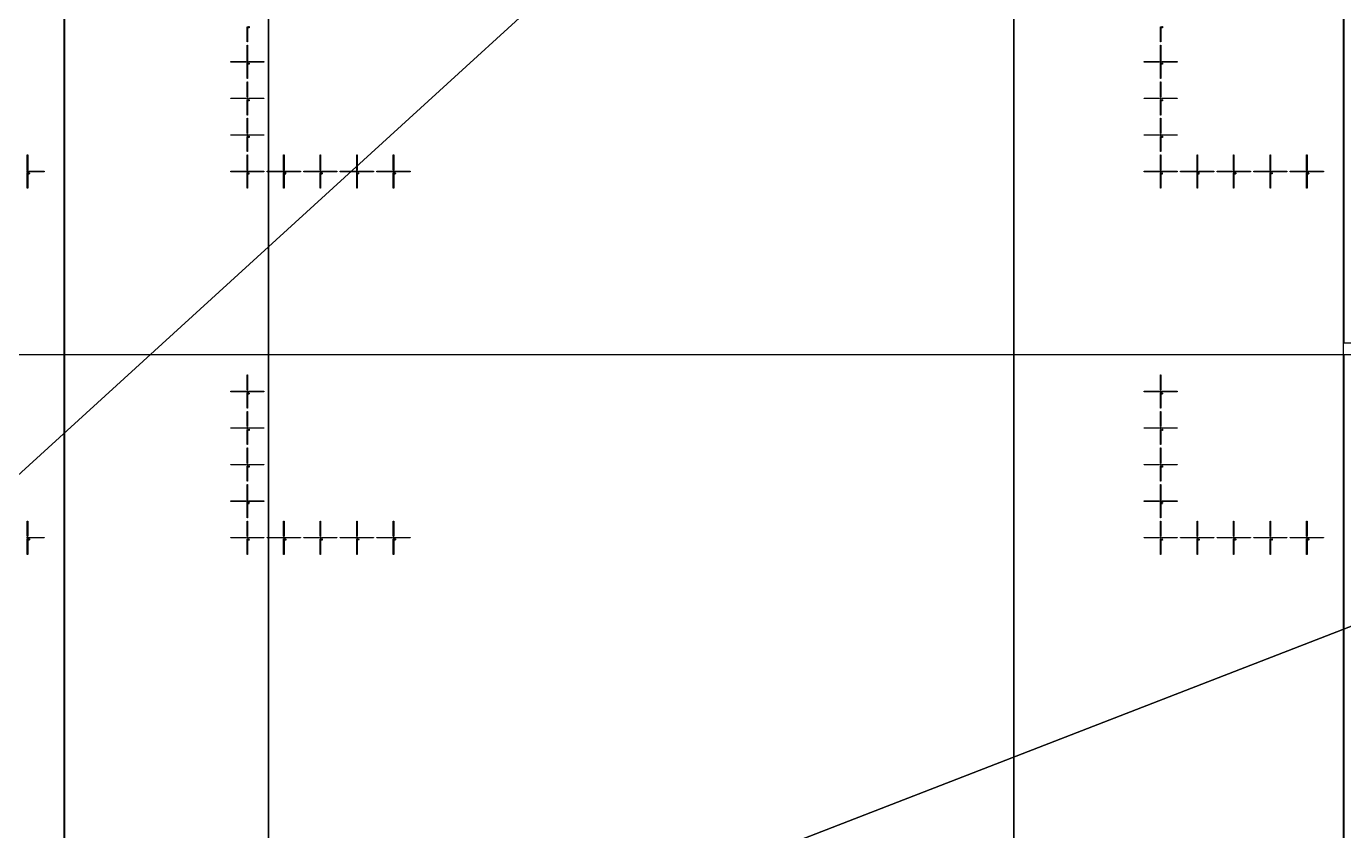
# Model space of a CAD drawing. Extents: x -25400 to 25400, y -24113 to 25400.
# Drawn here: x 7017 to 14228, y 4411 to 8810 of the extents above; entities that cross this region are included whole.
import ezdxf

# ---------------------------------------------------------------- set-up
doc = ezdxf.new("R2010")
doc.units = 0
for name, color, linetype in [('L0D0', 2, 'CONTINUOUS'), ('L1D0', 3, 'CONTINUOUS'), ('L3D0', 4, 'CONTINUOUS')]:
    doc.layers.add(name, color=color, linetype=linetype)

msp = doc.modelspace()

# ---------------------------------------------------------------- linework, layer by layer
at = {"layer": 'L0D0'}
for points in [[(4251.735, -24112.788), (0, 0), (0, 14018.85), (7213, 14018.85), (7213, 14016), (8342.854, 14016), (8342.854, -23990.765), (8299.673, -24005.737), (8256.466, -24020.632), (8213.232, -24035.449), (8169.972, -24050.188), (8126.685, -24064.85), (8083.372, -24079.433), (8040.032, -24093.939), (7996.667, -24108.366), (7983.296, -24112.788)], [(0, 0), (14229.5, 12971.903), (14229.5, 7078), (18270.424, 7078)]]:
    msp.add_lwpolyline(points, close=True, dxfattribs=at)
for points in [[(14229.5, 12971.903), (0, 0), (6980.558, 14018.85)], [(8342.854, -23990.765), (8342.854, 14016)], [(12421.944, 14016), (12421.944, -22155.255)], [(12421.944, -22155.255), (12421.944, 14016)], [(22900, 0), (0, 0), (18270.424, 7078)]]:
    msp.add_lwpolyline(points, dxfattribs=at)
at = {"layer": 'L1D0'}
for points in [[(8225.25, 8724.85), (8225.25, 8807.85), (8227.75, 8807.85), (8227.75, 8724.85)], [(8232.5, 8805.294), (8232.5, 8808.85), (8236.944, 8808.85), (8236.944, 8807.961), (8233.389, 8807.961), (8233.389, 8806.183), (8236.056, 8806.183), (8236.056, 8805.294)], [(8232.5, 8802.628), (8232.5, 8803.517), (8236.056, 8803.517), (8236.056, 8802.628)], [(8236.056, 8803.517), (8236.056, 8805.294), (8236.944, 8805.294), (8236.944, 8803.517)], [(13225.25, 8724.85), (13225.25, 8807.85), (13227.75, 8807.85), (13227.75, 8724.85)], [(13232.5, 8805.294), (13232.5, 8808.85), (13236.944, 8808.85), (13236.944, 8807.961), (13233.389, 8807.961), (13233.389, 8806.183), (13236.056, 8806.183), (13236.056, 8805.294)], [(13232.5, 8802.628), (13232.5, 8803.517), (13236.056, 8803.517), (13236.056, 8802.628)], [(13236.056, 8803.517), (13236.056, 8805.294), (13236.944, 8805.294), (13236.944, 8803.517)], [(8225.25, 8623.85), (8225.25, 8706.85), (8227.75, 8706.85), (8227.75, 8623.85)], [(13225.25, 8623.85), (13225.25, 8706.85), (13227.75, 8706.85), (13227.75, 8623.85)], [(8135.5, 8614.6), (8135.5, 8617.1), (8218.5, 8617.1), (8218.5, 8614.6)], [(8226.3, 8610.85), (8226.3, 8615.65), (8221.5, 8615.65), (8221.5, 8616.05), (8226.3, 8616.05), (8226.3, 8620.85), (8226.7, 8620.85), (8226.7, 8616.05), (8231.5, 8616.05), (8231.5, 8615.65), (8226.7, 8615.65), (8226.7, 8610.85)], [(8225.25, 8524.85), (8225.25, 8607.85), (8227.75, 8607.85), (8227.75, 8524.85)], [(8235.167, 8602.628), (8235.167, 8604.406), (8232.5, 8604.406), (8232.5, 8606.183), (8233.389, 8606.183), (8233.389, 8605.294), (8235.167, 8605.294), (8235.167, 8607.961), (8234.278, 8607.961), (8234.278, 8608.85), (8236.056, 8608.85), (8236.056, 8605.294), (8236.944, 8605.294), (8236.944, 8604.406), (8236.056, 8604.406), (8236.056, 8602.628)], [(8233.389, 8606.183), (8233.389, 8607.961), (8234.278, 8607.961), (8234.278, 8606.183)], [(8234.5, 8614.6), (8234.5, 8617.1), (8317.5, 8617.1), (8317.5, 8614.6)], [(13135.5, 8614.6), (13135.5, 8617.1), (13218.5, 8617.1), (13218.5, 8614.6)], [(13226.3, 8610.85), (13226.3, 8615.65), (13221.5, 8615.65), (13221.5, 8616.05), (13226.3, 8616.05), (13226.3, 8620.85), (13226.7, 8620.85), (13226.7, 8616.05), (13231.5, 8616.05), (13231.5, 8615.65), (13226.7, 8615.65), (13226.7, 8610.85)], [(13225.25, 8524.85), (13225.25, 8607.85), (13227.75, 8607.85), (13227.75, 8524.85)], [(13235.167, 8602.628), (13235.167, 8604.406), (13232.5, 8604.406), (13232.5, 8606.183), (13233.389, 8606.183), (13233.389, 8605.294), (13235.167, 8605.294), (13235.167, 8607.961), (13234.278, 8607.961), (13234.278, 8608.85), (13236.056, 8608.85), (13236.056, 8605.294), (13236.944, 8605.294), (13236.944, 8604.406), (13236.056, 8604.406), (13236.056, 8602.628)], [(13233.389, 8606.183), (13233.389, 8607.961), (13234.278, 8607.961), (13234.278, 8606.183)], [(13234.5, 8614.6), (13234.5, 8617.1), (13317.5, 8617.1), (13317.5, 8614.6)], [(8225.25, 8423.85), (8225.25, 8506.85), (8227.75, 8506.85), (8227.75, 8423.85)], [(13225.25, 8423.85), (13225.25, 8506.85), (13227.75, 8506.85), (13227.75, 8423.85)], [(8135.5, 8414.6), (8135.5, 8417.1), (8218.5, 8417.1), (8218.5, 8414.6)], [(8226.3, 8410.85), (8226.3, 8415.65), (8221.5, 8415.65), (8221.5, 8416.05), (8226.3, 8416.05), (8226.3, 8420.85), (8226.7, 8420.85), (8226.7, 8416.05), (8231.5, 8416.05), (8231.5, 8415.65), (8226.7, 8415.65), (8226.7, 8410.85)], [(8225.25, 8324.85), (8225.25, 8407.85), (8227.75, 8407.85), (8227.75, 8324.85)], [(8232.5, 8407.961), (8232.5, 8408.85), (8236.056, 8408.85), (8236.056, 8407.961)], [(8232.5, 8402.628), (8232.5, 8403.517), (8236.056, 8403.517), (8236.056, 8402.628)], [(8233.389, 8405.294), (8233.389, 8406.183), (8236.056, 8406.183), (8236.056, 8405.294)], [(8234.5, 8414.6), (8234.5, 8417.1), (8317.5, 8417.1), (8317.5, 8414.6)], [(8236.056, 8406.183), (8236.056, 8407.961), (8236.944, 8407.961), (8236.944, 8406.183)], [(8236.056, 8403.517), (8236.056, 8405.294), (8236.944, 8405.294), (8236.944, 8403.517)], [(13135.5, 8414.6), (13135.5, 8417.1), (13218.5, 8417.1), (13218.5, 8414.6)], [(13226.3, 8410.85), (13226.3, 8415.65), (13221.5, 8415.65), (13221.5, 8416.05), (13226.3, 8416.05), (13226.3, 8420.85), (13226.7, 8420.85), (13226.7, 8416.05), (13231.5, 8416.05), (13231.5, 8415.65), (13226.7, 8415.65), (13226.7, 8410.85)], [(13225.25, 8324.85), (13225.25, 8407.85), (13227.75, 8407.85), (13227.75, 8324.85)], [(13232.5, 8407.961), (13232.5, 8408.85), (13236.056, 8408.85), (13236.056, 8407.961)], [(13232.5, 8402.628), (13232.5, 8403.517), (13236.056, 8403.517), (13236.056, 8402.628)], [(13233.389, 8405.294), (13233.389, 8406.183), (13236.056, 8406.183), (13236.056, 8405.294)], [(13234.5, 8414.6), (13234.5, 8417.1), (13317.5, 8417.1), (13317.5, 8414.6)], [(13236.056, 8406.183), (13236.056, 8407.961), (13236.944, 8407.961), (13236.944, 8406.183)], [(13236.056, 8403.517), (13236.056, 8405.294), (13236.944, 8405.294), (13236.944, 8403.517)], [(8225.25, 8223.85), (8225.25, 8306.85), (8227.75, 8306.85), (8227.75, 8223.85)], [(13225.25, 8223.85), (13225.25, 8306.85), (13227.75, 8306.85), (13227.75, 8223.85)], [(8226.3, 8210.85), (8226.3, 8215.65), (8221.5, 8215.65), (8221.5, 8216.05), (8226.3, 8216.05), (8226.3, 8220.85), (8226.7, 8220.85), (8226.7, 8216.05), (8231.5, 8216.05), (8231.5, 8215.65), (8226.7, 8215.65), (8226.7, 8210.85)], [(13226.3, 8210.85), (13226.3, 8215.65), (13221.5, 8215.65), (13221.5, 8216.05), (13226.3, 8216.05), (13226.3, 8220.85), (13226.7, 8220.85), (13226.7, 8216.05), (13231.5, 8216.05), (13231.5, 8215.65), (13226.7, 8215.65), (13226.7, 8210.85)], [(8135.5, 8214.6), (8135.5, 8217.1), (8218.5, 8217.1), (8218.5, 8214.6)], [(8225.25, 8124.85), (8225.25, 8207.85), (8227.75, 8207.85), (8227.75, 8124.85)], [(8232.5, 8207.072), (8232.5, 8207.961), (8233.389, 8207.961), (8233.389, 8207.072)], [(8232.5, 8202.628), (8232.5, 8204.406), (8233.389, 8204.406), (8233.389, 8203.517), (8236.944, 8203.517), (8236.944, 8202.628)], [(8233.389, 8207.961), (8233.389, 8208.85), (8236.056, 8208.85), (8236.056, 8207.961)], [(8233.389, 8204.406), (8233.389, 8205.294), (8235.167, 8205.294), (8235.167, 8204.406)], [(8234.5, 8214.6), (8234.5, 8217.1), (8317.5, 8217.1), (8317.5, 8214.6)], [(8235.167, 8205.294), (8235.167, 8206.183), (8236.056, 8206.183), (8236.056, 8205.294)], [(8236.056, 8206.183), (8236.056, 8207.961), (8236.944, 8207.961), (8236.944, 8206.183)], [(13135.5, 8214.6), (13135.5, 8217.1), (13218.5, 8217.1), (13218.5, 8214.6)], [(13225.25, 8124.85), (13225.25, 8207.85), (13227.75, 8207.85), (13227.75, 8124.85)], [(13232.5, 8207.072), (13232.5, 8207.961), (13233.389, 8207.961), (13233.389, 8207.072)], [(13232.5, 8202.628), (13232.5, 8204.406), (13233.389, 8204.406), (13233.389, 8203.517), (13236.944, 8203.517), (13236.944, 8202.628)], [(13233.389, 8207.961), (13233.389, 8208.85), (13236.056, 8208.85), (13236.056, 8207.961)], [(13233.389, 8204.406), (13233.389, 8205.294), (13235.167, 8205.294), (13235.167, 8204.406)], [(13234.5, 8214.6), (13234.5, 8217.1), (13317.5, 8217.1), (13317.5, 8214.6)], [(13235.167, 8205.294), (13235.167, 8206.183), (13236.056, 8206.183), (13236.056, 8205.294)], [(13236.056, 8206.183), (13236.056, 8207.961), (13236.944, 8207.961), (13236.944, 8206.183)], [(7022.25, 8023.85), (7022.25, 8106.85), (7024.75, 8106.85), (7024.75, 8023.85)], [(8225.25, 8023.85), (8225.25, 8106.85), (8227.75, 8106.85), (8227.75, 8023.85)], [(8425.25, 8023.85), (8425.25, 8106.85), (8427.75, 8106.85), (8427.75, 8023.85)], [(8625.25, 8023.85), (8625.25, 8106.85), (8627.75, 8106.85), (8627.75, 8023.85)], [(8825.25, 8023.85), (8825.25, 8106.85), (8827.75, 8106.85), (8827.75, 8023.85)], [(9025.25, 8023.85), (9025.25, 8106.85), (9027.75, 8106.85), (9027.75, 8023.85)], [(13225.25, 8023.85), (13225.25, 8106.85), (13227.75, 8106.85), (13227.75, 8023.85)], [(13425.25, 8023.85), (13425.25, 8106.85), (13427.75, 8106.85), (13427.75, 8023.85)], [(13625.25, 8023.85), (13625.25, 8106.85), (13627.75, 8106.85), (13627.75, 8023.85)], [(13825.25, 8023.85), (13825.25, 8106.85), (13827.75, 8106.85), (13827.75, 8023.85)], [(14025.25, 8023.85), (14025.25, 8106.85), (14027.75, 8106.85), (14027.75, 8023.85)], [(7023.3, 8010.85), (7023.3, 8015.65), (7018.5, 8015.65), (7018.5, 8016.05), (7023.3, 8016.05), (7023.3, 8020.85), (7023.7, 8020.85), (7023.7, 8016.05), (7028.5, 8016.05), (7028.5, 8015.65), (7023.7, 8015.65), (7023.7, 8010.85)], [(7022.25, 7924.85), (7022.25, 8007.85), (7024.75, 8007.85), (7024.75, 7924.85)], [(7029.5, 8005.294), (7029.5, 8008.85), (7033.944, 8008.85), (7033.944, 8007.961), (7030.389, 8007.961), (7030.389, 8006.183), (7033.056, 8006.183), (7033.056, 8005.294)], [(7031.5, 8014.6), (7031.5, 8017.1), (7114.5, 8017.1), (7114.5, 8014.6)], [(7033.056, 8003.517), (7033.056, 8005.294), (7033.944, 8005.294), (7033.944, 8003.517)], [(8135.5, 8014.6), (8135.5, 8017.1), (8218.5, 8017.1), (8218.5, 8014.6)], [(8226.3, 8010.85), (8226.3, 8015.65), (8221.5, 8015.65), (8221.5, 8016.05), (8226.3, 8016.05), (8226.3, 8020.85), (8226.7, 8020.85), (8226.7, 8016.05), (8231.5, 8016.05), (8231.5, 8015.65), (8226.7, 8015.65), (8226.7, 8010.85)], [(8225.25, 7924.85), (8225.25, 8007.85), (8227.75, 8007.85), (8227.75, 7924.85)], [(8233.389, 8002.628), (8233.389, 8003.517), (8234.278, 8003.517), (8234.278, 8007.072), (8233.389, 8007.072), (8233.389, 8007.961), (8234.278, 8007.961), (8234.278, 8008.85), (8235.167, 8008.85), (8235.167, 8003.517), (8236.056, 8003.517), (8236.056, 8002.628)], [(8234.5, 8014.6), (8234.5, 8017.1), (8317.5, 8017.1), (8317.5, 8014.6)], [(8335.5, 8014.6), (8335.5, 8017.1), (8418.5, 8017.1), (8418.5, 8014.6)], [(8426.3, 8010.85), (8426.3, 8015.65), (8421.5, 8015.65), (8421.5, 8016.05), (8426.3, 8016.05), (8426.3, 8020.85), (8426.7, 8020.85), (8426.7, 8016.05), (8431.5, 8016.05), (8431.5, 8015.65), (8426.7, 8015.65), (8426.7, 8010.85)], [(8425.25, 7924.85), (8425.25, 8007.85), (8427.75, 8007.85), (8427.75, 7924.85)], [(8432.5, 8007.072), (8432.5, 8007.961), (8433.389, 8007.961), (8433.389, 8007.072)], [(8432.5, 8002.628), (8432.5, 8004.406), (8433.389, 8004.406), (8433.389, 8003.517), (8436.944, 8003.517), (8436.944, 8002.628)], [(8433.389, 8007.961), (8433.389, 8008.85), (8436.056, 8008.85), (8436.056, 8007.961)], [(8433.389, 8004.406), (8433.389, 8005.294), (8435.167, 8005.294), (8435.167, 8004.406)], [(8434.5, 8014.6), (8434.5, 8017.1), (8517.5, 8017.1), (8517.5, 8014.6)], [(8435.167, 8005.294), (8435.167, 8006.183), (8436.056, 8006.183), (8436.056, 8005.294)], [(8436.056, 8006.183), (8436.056, 8007.961), (8436.944, 8007.961), (8436.944, 8006.183)], [(8535.5, 8014.6), (8535.5, 8017.1), (8618.5, 8017.1), (8618.5, 8014.6)], [(8626.3, 8010.85), (8626.3, 8015.65), (8621.5, 8015.65), (8621.5, 8016.05), (8626.3, 8016.05), (8626.3, 8020.85), (8626.7, 8020.85), (8626.7, 8016.05), (8631.5, 8016.05), (8631.5, 8015.65), (8626.7, 8015.65), (8626.7, 8010.85)], [(8625.25, 7924.85), (8625.25, 8007.85), (8627.75, 8007.85), (8627.75, 7924.85)], [(8632.5, 8007.961), (8632.5, 8008.85), (8636.056, 8008.85), (8636.056, 8007.961)], [(8633.389, 8005.294), (8633.389, 8006.183), (8636.056, 8006.183), (8636.056, 8005.294)], [(8634.5, 8014.6), (8634.5, 8017.1), (8717.5, 8017.1), (8717.5, 8014.6)], [(8636.056, 8006.183), (8636.056, 8007.961), (8636.944, 8007.961), (8636.944, 8006.183)], [(8636.056, 8003.517), (8636.056, 8005.294), (8636.944, 8005.294), (8636.944, 8003.517)], [(8735.5, 8014.6), (8735.5, 8017.1), (8818.5, 8017.1), (8818.5, 8014.6)], [(8826.3, 8010.85), (8826.3, 8015.65), (8821.5, 8015.65), (8821.5, 8016.05), (8826.3, 8016.05), (8826.3, 8020.85), (8826.7, 8020.85), (8826.7, 8016.05), (8831.5, 8016.05), (8831.5, 8015.65), (8826.7, 8015.65), (8826.7, 8010.85)], [(8825.25, 7924.85), (8825.25, 8007.85), (8827.75, 8007.85), (8827.75, 7924.85)], [(8835.167, 8002.628), (8835.167, 8004.406), (8832.5, 8004.406), (8832.5, 8006.183), (8833.389, 8006.183), (8833.389, 8005.294), (8835.167, 8005.294), (8835.167, 8007.961), (8834.278, 8007.961), (8834.278, 8008.85), (8836.056, 8008.85), (8836.056, 8005.294), (8836.944, 8005.294), (8836.944, 8004.406), (8836.056, 8004.406), (8836.056, 8002.628)], [(8833.389, 8006.183), (8833.389, 8007.961), (8834.278, 8007.961), (8834.278, 8006.183)], [(8834.5, 8014.6), (8834.5, 8017.1), (8917.5, 8017.1), (8917.5, 8014.6)], [(8935.5, 8014.6), (8935.5, 8017.1), (9018.5, 8017.1), (9018.5, 8014.6)], [(9026.3, 8010.85), (9026.3, 8015.65), (9021.5, 8015.65), (9021.5, 8016.05), (9026.3, 8016.05), (9026.3, 8020.85), (9026.7, 8020.85), (9026.7, 8016.05), (9031.5, 8016.05), (9031.5, 8015.65), (9026.7, 8015.65), (9026.7, 8010.85)], [(9025.25, 7924.85), (9025.25, 8007.85), (9027.75, 8007.85), (9027.75, 7924.85)], [(9032.5, 8005.294), (9032.5, 8008.85), (9036.944, 8008.85), (9036.944, 8007.961), (9033.389, 8007.961), (9033.389, 8006.183), (9036.056, 8006.183), (9036.056, 8005.294)], [(9034.5, 8014.6), (9034.5, 8017.1), (9117.5, 8017.1), (9117.5, 8014.6)], [(9036.056, 8003.517), (9036.056, 8005.294), (9036.944, 8005.294), (9036.944, 8003.517)], [(13135.5, 8014.6), (13135.5, 8017.1), (13218.5, 8017.1), (13218.5, 8014.6)], [(13226.3, 8010.85), (13226.3, 8015.65), (13221.5, 8015.65), (13221.5, 8016.05), (13226.3, 8016.05), (13226.3, 8020.85), (13226.7, 8020.85), (13226.7, 8016.05), (13231.5, 8016.05), (13231.5, 8015.65), (13226.7, 8015.65), (13226.7, 8010.85)], [(13225.25, 7924.85), (13225.25, 8007.85), (13227.75, 8007.85), (13227.75, 7924.85)], [(13233.389, 8002.628), (13233.389, 8003.517), (13234.278, 8003.517), (13234.278, 8007.072), (13233.389, 8007.072), (13233.389, 8007.961), (13234.278, 8007.961), (13234.278, 8008.85), (13235.167, 8008.85), (13235.167, 8003.517), (13236.056, 8003.517), (13236.056, 8002.628)], [(13234.5, 8014.6), (13234.5, 8017.1), (13317.5, 8017.1), (13317.5, 8014.6)], [(13335.5, 8014.6), (13335.5, 8017.1), (13418.5, 8017.1), (13418.5, 8014.6)], [(13426.3, 8010.85), (13426.3, 8015.65), (13421.5, 8015.65), (13421.5, 8016.05), (13426.3, 8016.05), (13426.3, 8020.85), (13426.7, 8020.85), (13426.7, 8016.05), (13431.5, 8016.05), (13431.5, 8015.65), (13426.7, 8015.65), (13426.7, 8010.85)], [(13425.25, 7924.85), (13425.25, 8007.85), (13427.75, 8007.85), (13427.75, 7924.85)], [(13432.5, 8007.072), (13432.5, 8007.961), (13433.389, 8007.961), (13433.389, 8007.072)], [(13432.5, 8002.628), (13432.5, 8004.406), (13433.389, 8004.406), (13433.389, 8003.517), (13436.944, 8003.517), (13436.944, 8002.628)], [(13433.389, 8007.961), (13433.389, 8008.85), (13436.056, 8008.85), (13436.056, 8007.961)], [(13433.389, 8004.406), (13433.389, 8005.294), (13435.167, 8005.294), (13435.167, 8004.406)], [(13434.5, 8014.6), (13434.5, 8017.1), (13517.5, 8017.1), (13517.5, 8014.6)], [(13435.167, 8005.294), (13435.167, 8006.183), (13436.056, 8006.183), (13436.056, 8005.294)], [(13436.056, 8006.183), (13436.056, 8007.961), (13436.944, 8007.961), (13436.944, 8006.183)], [(13535.5, 8014.6), (13535.5, 8017.1), (13618.5, 8017.1), (13618.5, 8014.6)], [(13626.3, 8010.85), (13626.3, 8015.65), (13621.5, 8015.65), (13621.5, 8016.05), (13626.3, 8016.05), (13626.3, 8020.85), (13626.7, 8020.85), (13626.7, 8016.05), (13631.5, 8016.05), (13631.5, 8015.65), (13626.7, 8015.65), (13626.7, 8010.85)], [(13625.25, 7924.85), (13625.25, 8007.85), (13627.75, 8007.85), (13627.75, 7924.85)], [(13632.5, 8007.961), (13632.5, 8008.85), (13636.056, 8008.85), (13636.056, 8007.961)], [(13633.389, 8005.294), (13633.389, 8006.183), (13636.056, 8006.183), (13636.056, 8005.294)], [(13634.5, 8014.6), (13634.5, 8017.1), (13717.5, 8017.1), (13717.5, 8014.6)], [(13636.056, 8006.183), (13636.056, 8007.961), (13636.944, 8007.961), (13636.944, 8006.183)], [(13636.056, 8003.517), (13636.056, 8005.294), (13636.944, 8005.294), (13636.944, 8003.517)], [(13735.5, 8014.6), (13735.5, 8017.1), (13818.5, 8017.1), (13818.5, 8014.6)], [(13826.3, 8010.85), (13826.3, 8015.65), (13821.5, 8015.65), (13821.5, 8016.05), (13826.3, 8016.05), (13826.3, 8020.85), (13826.7, 8020.85), (13826.7, 8016.05), (13831.5, 8016.05), (13831.5, 8015.65), (13826.7, 8015.65), (13826.7, 8010.85)], [(13825.25, 7924.85), (13825.25, 8007.85), (13827.75, 8007.85), (13827.75, 7924.85)], [(13835.167, 8002.628), (13835.167, 8004.406), (13832.5, 8004.406), (13832.5, 8006.183), (13833.389, 8006.183), (13833.389, 8005.294), (13835.167, 8005.294), (13835.167, 8007.961), (13834.278, 8007.961), (13834.278, 8008.85), (13836.056, 8008.85), (13836.056, 8005.294), (13836.944, 8005.294), (13836.944, 8004.406), (13836.056, 8004.406), (13836.056, 8002.628)], [(13833.389, 8006.183), (13833.389, 8007.961), (13834.278, 8007.961), (13834.278, 8006.183)], [(13834.5, 8014.6), (13834.5, 8017.1), (13917.5, 8017.1), (13917.5, 8014.6)], [(13935.5, 8014.6), (13935.5, 8017.1), (14018.5, 8017.1), (14018.5, 8014.6)], [(14026.3, 8010.85), (14026.3, 8015.65), (14021.5, 8015.65), (14021.5, 8016.05), (14026.3, 8016.05), (14026.3, 8020.85), (14026.7, 8020.85), (14026.7, 8016.05), (14031.5, 8016.05), (14031.5, 8015.65), (14026.7, 8015.65), (14026.7, 8010.85)], [(14025.25, 7924.85), (14025.25, 8007.85), (14027.75, 8007.85), (14027.75, 7924.85)], [(14032.5, 8005.294), (14032.5, 8008.85), (14036.944, 8008.85), (14036.944, 8007.961), (14033.389, 8007.961), (14033.389, 8006.183), (14036.056, 8006.183), (14036.056, 8005.294)], [(14034.5, 8014.6), (14034.5, 8017.1), (14117.5, 8017.1), (14117.5, 8014.6)], [(14036.056, 8003.517), (14036.056, 8005.294), (14036.944, 8005.294), (14036.944, 8003.517)], [(7029.5, 8002.628), (7029.5, 8003.517), (7033.056, 8003.517), (7033.056, 8002.628)], [(8632.5, 8002.628), (8632.5, 8003.517), (8636.056, 8003.517), (8636.056, 8002.628)], [(9032.5, 8002.628), (9032.5, 8003.517), (9036.056, 8003.517), (9036.056, 8002.628)], [(13632.5, 8002.628), (13632.5, 8003.517), (13636.056, 8003.517), (13636.056, 8002.628)], [(14032.5, 8002.628), (14032.5, 8003.517), (14036.056, 8003.517), (14036.056, 8002.628)], [(8225.25, 6820.85), (8225.25, 6903.85), (8227.75, 6903.85), (8227.75, 6820.85)], [(13225.25, 6820.85), (13225.25, 6903.85), (13227.75, 6903.85), (13227.75, 6820.85)], [(8135.5, 6811.6), (8135.5, 6814.1), (8218.5, 6814.1), (8218.5, 6811.6)], [(8226.3, 6807.85), (8226.3, 6812.65), (8221.5, 6812.65), (8221.5, 6813.05), (8226.3, 6813.05), (8226.3, 6817.85), (8226.7, 6817.85), (8226.7, 6813.05), (8231.5, 6813.05), (8231.5, 6812.65), (8226.7, 6812.65), (8226.7, 6807.85)], [(8225.25, 6721.85), (8225.25, 6804.85), (8227.75, 6804.85), (8227.75, 6721.85)], [(8232.5, 6802.294), (8232.5, 6805.85), (8236.944, 6805.85), (8236.944, 6804.961), (8233.389, 6804.961), (8233.389, 6803.183), (8236.056, 6803.183), (8236.056, 6802.294)], [(8232.5, 6799.628), (8232.5, 6800.517), (8236.056, 6800.517), (8236.056, 6799.628)], [(8234.5, 6811.6), (8234.5, 6814.1), (8317.5, 6814.1), (8317.5, 6811.6)], [(8236.056, 6800.517), (8236.056, 6802.294), (8236.944, 6802.294), (8236.944, 6800.517)], [(13135.5, 6811.6), (13135.5, 6814.1), (13218.5, 6814.1), (13218.5, 6811.6)], [(13226.3, 6807.85), (13226.3, 6812.65), (13221.5, 6812.65), (13221.5, 6813.05), (13226.3, 6813.05), (13226.3, 6817.85), (13226.7, 6817.85), (13226.7, 6813.05), (13231.5, 6813.05), (13231.5, 6812.65), (13226.7, 6812.65), (13226.7, 6807.85)], [(13225.25, 6721.85), (13225.25, 6804.85), (13227.75, 6804.85), (13227.75, 6721.85)], [(13232.5, 6802.294), (13232.5, 6805.85), (13236.944, 6805.85), (13236.944, 6804.961), (13233.389, 6804.961), (13233.389, 6803.183), (13236.056, 6803.183), (13236.056, 6802.294)], [(13232.5, 6799.628), (13232.5, 6800.517), (13236.056, 6800.517), (13236.056, 6799.628)], [(13234.5, 6811.6), (13234.5, 6814.1), (13317.5, 6814.1), (13317.5, 6811.6)], [(13236.056, 6800.517), (13236.056, 6802.294), (13236.944, 6802.294), (13236.944, 6800.517)], [(8225.25, 6620.85), (8225.25, 6703.85), (8227.75, 6703.85), (8227.75, 6620.85)], [(13225.25, 6620.85), (13225.25, 6703.85), (13227.75, 6703.85), (13227.75, 6620.85)], [(8135.5, 6611.6), (8135.5, 6614.1), (8218.5, 6614.1), (8218.5, 6611.6)], [(8226.3, 6607.85), (8226.3, 6612.65), (8221.5, 6612.65), (8221.5, 6613.05), (8226.3, 6613.05), (8226.3, 6617.85), (8226.7, 6617.85), (8226.7, 6613.05), (8231.5, 6613.05), (8231.5, 6612.65), (8226.7, 6612.65), (8226.7, 6607.85)], [(8225.25, 6521.85), (8225.25, 6604.85), (8227.75, 6604.85), (8227.75, 6521.85)], [(8235.167, 6599.628), (8235.167, 6601.406), (8232.5, 6601.406), (8232.5, 6603.183), (8233.389, 6603.183), (8233.389, 6602.294), (8235.167, 6602.294), (8235.167, 6604.961), (8234.278, 6604.961), (8234.278, 6605.85), (8236.056, 6605.85), (8236.056, 6602.294), (8236.944, 6602.294), (8236.944, 6601.406), (8236.056, 6601.406), (8236.056, 6599.628)], [(8233.389, 6603.183), (8233.389, 6604.961), (8234.278, 6604.961), (8234.278, 6603.183)], [(8234.5, 6611.6), (8234.5, 6614.1), (8317.5, 6614.1), (8317.5, 6611.6)], [(13135.5, 6611.6), (13135.5, 6614.1), (13218.5, 6614.1), (13218.5, 6611.6)], [(13226.3, 6607.85), (13226.3, 6612.65), (13221.5, 6612.65), (13221.5, 6613.05), (13226.3, 6613.05), (13226.3, 6617.85), (13226.7, 6617.85), (13226.7, 6613.05), (13231.5, 6613.05), (13231.5, 6612.65), (13226.7, 6612.65), (13226.7, 6607.85)], [(13225.25, 6521.85), (13225.25, 6604.85), (13227.75, 6604.85), (13227.75, 6521.85)], [(13235.167, 6599.628), (13235.167, 6601.406), (13232.5, 6601.406), (13232.5, 6603.183), (13233.389, 6603.183), (13233.389, 6602.294), (13235.167, 6602.294), (13235.167, 6604.961), (13234.278, 6604.961), (13234.278, 6605.85), (13236.056, 6605.85), (13236.056, 6602.294), (13236.944, 6602.294), (13236.944, 6601.406), (13236.056, 6601.406), (13236.056, 6599.628)], [(13233.389, 6603.183), (13233.389, 6604.961), (13234.278, 6604.961), (13234.278, 6603.183)], [(13234.5, 6611.6), (13234.5, 6614.1), (13317.5, 6614.1), (13317.5, 6611.6)], [(8225.25, 6420.85), (8225.25, 6503.85), (8227.75, 6503.85), (8227.75, 6420.85)], [(13225.25, 6420.85), (13225.25, 6503.85), (13227.75, 6503.85), (13227.75, 6420.85)], [(8226.3, 6407.85), (8226.3, 6412.65), (8221.5, 6412.65), (8221.5, 6413.05), (8226.3, 6413.05), (8226.3, 6417.85), (8226.7, 6417.85), (8226.7, 6413.05), (8231.5, 6413.05), (8231.5, 6412.65), (8226.7, 6412.65), (8226.7, 6407.85)], [(13226.3, 6407.85), (13226.3, 6412.65), (13221.5, 6412.65), (13221.5, 6413.05), (13226.3, 6413.05), (13226.3, 6417.85), (13226.7, 6417.85), (13226.7, 6413.05), (13231.5, 6413.05), (13231.5, 6412.65), (13226.7, 6412.65), (13226.7, 6407.85)], [(8135.5, 6411.6), (8135.5, 6414.1), (8218.5, 6414.1), (8218.5, 6411.6)], [(8225.25, 6321.85), (8225.25, 6404.85), (8227.75, 6404.85), (8227.75, 6321.85)], [(8232.5, 6404.961), (8232.5, 6405.85), (8236.056, 6405.85), (8236.056, 6404.961)], [(8232.5, 6399.628), (8232.5, 6400.517), (8236.056, 6400.517), (8236.056, 6399.628)], [(8233.389, 6402.294), (8233.389, 6403.183), (8236.056, 6403.183), (8236.056, 6402.294)], [(8234.5, 6411.6), (8234.5, 6414.1), (8317.5, 6414.1), (8317.5, 6411.6)], [(8236.056, 6403.183), (8236.056, 6404.961), (8236.944, 6404.961), (8236.944, 6403.183)], [(8236.056, 6400.517), (8236.056, 6402.294), (8236.944, 6402.294), (8236.944, 6400.517)], [(13135.5, 6411.6), (13135.5, 6414.1), (13218.5, 6414.1), (13218.5, 6411.6)], [(13225.25, 6321.85), (13225.25, 6404.85), (13227.75, 6404.85), (13227.75, 6321.85)], [(13232.5, 6404.961), (13232.5, 6405.85), (13236.056, 6405.85), (13236.056, 6404.961)], [(13232.5, 6399.628), (13232.5, 6400.517), (13236.056, 6400.517), (13236.056, 6399.628)], [(13233.389, 6402.294), (13233.389, 6403.183), (13236.056, 6403.183), (13236.056, 6402.294)], [(13234.5, 6411.6), (13234.5, 6414.1), (13317.5, 6414.1), (13317.5, 6411.6)], [(13236.056, 6403.183), (13236.056, 6404.961), (13236.944, 6404.961), (13236.944, 6403.183)], [(13236.056, 6400.517), (13236.056, 6402.294), (13236.944, 6402.294), (13236.944, 6400.517)], [(8225.25, 6220.85), (8225.25, 6303.85), (8227.75, 6303.85), (8227.75, 6220.85)], [(13225.25, 6220.85), (13225.25, 6303.85), (13227.75, 6303.85), (13227.75, 6220.85)], [(8135.5, 6211.6), (8135.5, 6214.1), (8218.5, 6214.1), (8218.5, 6211.6)], [(8226.3, 6207.85), (8226.3, 6212.65), (8221.5, 6212.65), (8221.5, 6213.05), (8226.3, 6213.05), (8226.3, 6217.85), (8226.7, 6217.85), (8226.7, 6213.05), (8231.5, 6213.05), (8231.5, 6212.65), (8226.7, 6212.65), (8226.7, 6207.85)], [(8225.25, 6121.85), (8225.25, 6204.85), (8227.75, 6204.85), (8227.75, 6121.85)], [(8232.5, 6204.072), (8232.5, 6204.961), (8233.389, 6204.961), (8233.389, 6204.072)], [(8233.389, 6204.961), (8233.389, 6205.85), (8236.056, 6205.85), (8236.056, 6204.961)], [(8233.389, 6201.406), (8233.389, 6202.294), (8235.167, 6202.294), (8235.167, 6201.406)], [(8234.5, 6211.6), (8234.5, 6214.1), (8317.5, 6214.1), (8317.5, 6211.6)], [(8235.167, 6202.294), (8235.167, 6203.183), (8236.056, 6203.183), (8236.056, 6202.294)], [(8236.056, 6203.183), (8236.056, 6204.961), (8236.944, 6204.961), (8236.944, 6203.183)], [(13135.5, 6211.6), (13135.5, 6214.1), (13218.5, 6214.1), (13218.5, 6211.6)], [(13226.3, 6207.85), (13226.3, 6212.65), (13221.5, 6212.65), (13221.5, 6213.05), (13226.3, 6213.05), (13226.3, 6217.85), (13226.7, 6217.85), (13226.7, 6213.05), (13231.5, 6213.05), (13231.5, 6212.65), (13226.7, 6212.65), (13226.7, 6207.85)], [(13225.25, 6121.85), (13225.25, 6204.85), (13227.75, 6204.85), (13227.75, 6121.85)], [(13232.5, 6204.072), (13232.5, 6204.961), (13233.389, 6204.961), (13233.389, 6204.072)], [(13233.389, 6204.961), (13233.389, 6205.85), (13236.056, 6205.85), (13236.056, 6204.961)], [(13233.389, 6201.406), (13233.389, 6202.294), (13235.167, 6202.294), (13235.167, 6201.406)], [(13234.5, 6211.6), (13234.5, 6214.1), (13317.5, 6214.1), (13317.5, 6211.6)], [(13235.167, 6202.294), (13235.167, 6203.183), (13236.056, 6203.183), (13236.056, 6202.294)], [(13236.056, 6203.183), (13236.056, 6204.961), (13236.944, 6204.961), (13236.944, 6203.183)], [(8232.5, 6199.628), (8232.5, 6201.406), (8233.389, 6201.406), (8233.389, 6200.517), (8236.944, 6200.517), (8236.944, 6199.628)], [(13232.5, 6199.628), (13232.5, 6201.406), (13233.389, 6201.406), (13233.389, 6200.517), (13236.944, 6200.517), (13236.944, 6199.628)], [(7022.25, 6020.85), (7022.25, 6103.85), (7024.75, 6103.85), (7024.75, 6020.85)], [(8225.25, 6020.85), (8225.25, 6103.85), (8227.75, 6103.85), (8227.75, 6020.85)], [(8425.25, 6020.85), (8425.25, 6103.85), (8427.75, 6103.85), (8427.75, 6020.85)], [(8625.25, 6020.85), (8625.25, 6103.85), (8627.75, 6103.85), (8627.75, 6020.85)], [(8825.25, 6020.85), (8825.25, 6103.85), (8827.75, 6103.85), (8827.75, 6020.85)], [(9025.25, 6020.85), (9025.25, 6103.85), (9027.75, 6103.85), (9027.75, 6020.85)], [(13225.25, 6020.85), (13225.25, 6103.85), (13227.75, 6103.85), (13227.75, 6020.85)], [(13425.25, 6020.85), (13425.25, 6103.85), (13427.75, 6103.85), (13427.75, 6020.85)], [(13625.25, 6020.85), (13625.25, 6103.85), (13627.75, 6103.85), (13627.75, 6020.85)], [(13825.25, 6020.85), (13825.25, 6103.85), (13827.75, 6103.85), (13827.75, 6020.85)], [(14025.25, 6020.85), (14025.25, 6103.85), (14027.75, 6103.85), (14027.75, 6020.85)], [(7023.3, 6007.85), (7023.3, 6012.65), (7018.5, 6012.65), (7018.5, 6013.05), (7023.3, 6013.05), (7023.3, 6017.85), (7023.7, 6017.85), (7023.7, 6013.05), (7028.5, 6013.05), (7028.5, 6012.65), (7023.7, 6012.65), (7023.7, 6007.85)], [(7022.25, 5921.85), (7022.25, 6004.85), (7024.75, 6004.85), (7024.75, 5921.85)], [(7029.5, 6002.294), (7029.5, 6005.85), (7033.944, 6005.85), (7033.944, 6004.961), (7030.389, 6004.961), (7030.389, 6003.183), (7033.056, 6003.183), (7033.056, 6002.294)], [(7029.5, 5999.628), (7029.5, 6000.517), (7033.056, 6000.517), (7033.056, 5999.628)], [(7031.5, 6011.6), (7031.5, 6014.1), (7114.5, 6014.1), (7114.5, 6011.6)], [(7033.056, 6000.517), (7033.056, 6002.294), (7033.944, 6002.294), (7033.944, 6000.517)], [(8135.5, 6011.6), (8135.5, 6014.1), (8218.5, 6014.1), (8218.5, 6011.6)], [(8226.3, 6007.85), (8226.3, 6012.65), (8221.5, 6012.65), (8221.5, 6013.05), (8226.3, 6013.05), (8226.3, 6017.85), (8226.7, 6017.85), (8226.7, 6013.05), (8231.5, 6013.05), (8231.5, 6012.65), (8226.7, 6012.65), (8226.7, 6007.85)], [(8225.25, 5921.85), (8225.25, 6004.85), (8227.75, 6004.85), (8227.75, 5921.85)], [(8233.389, 5999.628), (8233.389, 6000.517), (8234.278, 6000.517), (8234.278, 6004.072), (8233.389, 6004.072), (8233.389, 6004.961), (8234.278, 6004.961), (8234.278, 6005.85), (8235.167, 6005.85), (8235.167, 6000.517), (8236.056, 6000.517), (8236.056, 5999.628)], [(8234.5, 6011.6), (8234.5, 6014.1), (8317.5, 6014.1), (8317.5, 6011.6)], [(8335.5, 6011.6), (8335.5, 6014.1), (8418.5, 6014.1), (8418.5, 6011.6)], [(8426.3, 6007.85), (8426.3, 6012.65), (8421.5, 6012.65), (8421.5, 6013.05), (8426.3, 6013.05), (8426.3, 6017.85), (8426.7, 6017.85), (8426.7, 6013.05), (8431.5, 6013.05), (8431.5, 6012.65), (8426.7, 6012.65), (8426.7, 6007.85)], [(8425.25, 5921.85), (8425.25, 6004.85), (8427.75, 6004.85), (8427.75, 5921.85)], [(8432.5, 6004.072), (8432.5, 6004.961), (8433.389, 6004.961), (8433.389, 6004.072)], [(8432.5, 5999.628), (8432.5, 6001.406), (8433.389, 6001.406), (8433.389, 6000.517), (8436.944, 6000.517), (8436.944, 5999.628)], [(8433.389, 6004.961), (8433.389, 6005.85), (8436.056, 6005.85), (8436.056, 6004.961)], [(8433.389, 6001.406), (8433.389, 6002.294), (8435.167, 6002.294), (8435.167, 6001.406)], [(8434.5, 6011.6), (8434.5, 6014.1), (8517.5, 6014.1), (8517.5, 6011.6)], [(8435.167, 6002.294), (8435.167, 6003.183), (8436.056, 6003.183), (8436.056, 6002.294)], [(8436.056, 6003.183), (8436.056, 6004.961), (8436.944, 6004.961), (8436.944, 6003.183)], [(8535.5, 6011.6), (8535.5, 6014.1), (8618.5, 6014.1), (8618.5, 6011.6)], [(8626.3, 6007.85), (8626.3, 6012.65), (8621.5, 6012.65), (8621.5, 6013.05), (8626.3, 6013.05), (8626.3, 6017.85), (8626.7, 6017.85), (8626.7, 6013.05), (8631.5, 6013.05), (8631.5, 6012.65), (8626.7, 6012.65), (8626.7, 6007.85)], [(8625.25, 5921.85), (8625.25, 6004.85), (8627.75, 6004.85), (8627.75, 5921.85)], [(8632.5, 6004.961), (8632.5, 6005.85), (8636.056, 6005.85), (8636.056, 6004.961)], [(8632.5, 5999.628), (8632.5, 6000.517), (8636.056, 6000.517), (8636.056, 5999.628)], [(8633.389, 6002.294), (8633.389, 6003.183), (8636.056, 6003.183), (8636.056, 6002.294)], [(8634.5, 6011.6), (8634.5, 6014.1), (8717.5, 6014.1), (8717.5, 6011.6)], [(8636.056, 6003.183), (8636.056, 6004.961), (8636.944, 6004.961), (8636.944, 6003.183)], [(8636.056, 6000.517), (8636.056, 6002.294), (8636.944, 6002.294), (8636.944, 6000.517)], [(8735.5, 6011.6), (8735.5, 6014.1), (8818.5, 6014.1), (8818.5, 6011.6)], [(8826.3, 6007.85), (8826.3, 6012.65), (8821.5, 6012.65), (8821.5, 6013.05), (8826.3, 6013.05), (8826.3, 6017.85), (8826.7, 6017.85), (8826.7, 6013.05), (8831.5, 6013.05), (8831.5, 6012.65), (8826.7, 6012.65), (8826.7, 6007.85)], [(8825.25, 5921.85), (8825.25, 6004.85), (8827.75, 6004.85), (8827.75, 5921.85)], [(8835.167, 5999.628), (8835.167, 6001.406), (8832.5, 6001.406), (8832.5, 6003.183), (8833.389, 6003.183), (8833.389, 6002.294), (8835.167, 6002.294), (8835.167, 6004.961), (8834.278, 6004.961), (8834.278, 6005.85), (8836.056, 6005.85), (8836.056, 6002.294), (8836.944, 6002.294), (8836.944, 6001.406), (8836.056, 6001.406), (8836.056, 5999.628)], [(8833.389, 6003.183), (8833.389, 6004.961), (8834.278, 6004.961), (8834.278, 6003.183)], [(8834.5, 6011.6), (8834.5, 6014.1), (8917.5, 6014.1), (8917.5, 6011.6)], [(8935.5, 6011.6), (8935.5, 6014.1), (9018.5, 6014.1), (9018.5, 6011.6)], [(9026.3, 6007.85), (9026.3, 6012.65), (9021.5, 6012.65), (9021.5, 6013.05), (9026.3, 6013.05), (9026.3, 6017.85), (9026.7, 6017.85), (9026.7, 6013.05), (9031.5, 6013.05), (9031.5, 6012.65), (9026.7, 6012.65), (9026.7, 6007.85)], [(9025.25, 5921.85), (9025.25, 6004.85), (9027.75, 6004.85), (9027.75, 5921.85)], [(9032.5, 6002.294), (9032.5, 6005.85), (9036.944, 6005.85), (9036.944, 6004.961), (9033.389, 6004.961), (9033.389, 6003.183), (9036.056, 6003.183), (9036.056, 6002.294)], [(9032.5, 5999.628), (9032.5, 6000.517), (9036.056, 6000.517), (9036.056, 5999.628)], [(9034.5, 6011.6), (9034.5, 6014.1), (9117.5, 6014.1), (9117.5, 6011.6)], [(9036.056, 6000.517), (9036.056, 6002.294), (9036.944, 6002.294), (9036.944, 6000.517)], [(13135.5, 6011.6), (13135.5, 6014.1), (13218.5, 6014.1), (13218.5, 6011.6)], [(13226.3, 6007.85), (13226.3, 6012.65), (13221.5, 6012.65), (13221.5, 6013.05), (13226.3, 6013.05), (13226.3, 6017.85), (13226.7, 6017.85), (13226.7, 6013.05), (13231.5, 6013.05), (13231.5, 6012.65), (13226.7, 6012.65), (13226.7, 6007.85)], [(13225.25, 5921.85), (13225.25, 6004.85), (13227.75, 6004.85), (13227.75, 5921.85)], [(13233.389, 5999.628), (13233.389, 6000.517), (13234.278, 6000.517), (13234.278, 6004.072), (13233.389, 6004.072), (13233.389, 6004.961), (13234.278, 6004.961), (13234.278, 6005.85), (13235.167, 6005.85), (13235.167, 6000.517), (13236.056, 6000.517), (13236.056, 5999.628)], [(13234.5, 6011.6), (13234.5, 6014.1), (13317.5, 6014.1), (13317.5, 6011.6)], [(13335.5, 6011.6), (13335.5, 6014.1), (13418.5, 6014.1), (13418.5, 6011.6)], [(13426.3, 6007.85), (13426.3, 6012.65), (13421.5, 6012.65), (13421.5, 6013.05), (13426.3, 6013.05), (13426.3, 6017.85), (13426.7, 6017.85), (13426.7, 6013.05), (13431.5, 6013.05), (13431.5, 6012.65), (13426.7, 6012.65), (13426.7, 6007.85)], [(13425.25, 5921.85), (13425.25, 6004.85), (13427.75, 6004.85), (13427.75, 5921.85)], [(13432.5, 6004.072), (13432.5, 6004.961), (13433.389, 6004.961), (13433.389, 6004.072)], [(13432.5, 5999.628), (13432.5, 6001.406), (13433.389, 6001.406), (13433.389, 6000.517), (13436.944, 6000.517), (13436.944, 5999.628)], [(13433.389, 6004.961), (13433.389, 6005.85), (13436.056, 6005.85), (13436.056, 6004.961)], [(13433.389, 6001.406), (13433.389, 6002.294), (13435.167, 6002.294), (13435.167, 6001.406)], [(13434.5, 6011.6), (13434.5, 6014.1), (13517.5, 6014.1), (13517.5, 6011.6)], [(13435.167, 6002.294), (13435.167, 6003.183), (13436.056, 6003.183), (13436.056, 6002.294)], [(13436.056, 6003.183), (13436.056, 6004.961), (13436.944, 6004.961), (13436.944, 6003.183)], [(13535.5, 6011.6), (13535.5, 6014.1), (13618.5, 6014.1), (13618.5, 6011.6)], [(13626.3, 6007.85), (13626.3, 6012.65), (13621.5, 6012.65), (13621.5, 6013.05), (13626.3, 6013.05), (13626.3, 6017.85), (13626.7, 6017.85), (13626.7, 6013.05), (13631.5, 6013.05), (13631.5, 6012.65), (13626.7, 6012.65), (13626.7, 6007.85)], [(13625.25, 5921.85), (13625.25, 6004.85), (13627.75, 6004.85), (13627.75, 5921.85)], [(13632.5, 6004.961), (13632.5, 6005.85), (13636.056, 6005.85), (13636.056, 6004.961)], [(13632.5, 5999.628), (13632.5, 6000.517), (13636.056, 6000.517), (13636.056, 5999.628)], [(13633.389, 6002.294), (13633.389, 6003.183), (13636.056, 6003.183), (13636.056, 6002.294)], [(13634.5, 6011.6), (13634.5, 6014.1), (13717.5, 6014.1), (13717.5, 6011.6)], [(13636.056, 6003.183), (13636.056, 6004.961), (13636.944, 6004.961), (13636.944, 6003.183)], [(13636.056, 6000.517), (13636.056, 6002.294), (13636.944, 6002.294), (13636.944, 6000.517)], [(13735.5, 6011.6), (13735.5, 6014.1), (13818.5, 6014.1), (13818.5, 6011.6)], [(13826.3, 6007.85), (13826.3, 6012.65), (13821.5, 6012.65), (13821.5, 6013.05), (13826.3, 6013.05), (13826.3, 6017.85), (13826.7, 6017.85), (13826.7, 6013.05), (13831.5, 6013.05), (13831.5, 6012.65), (13826.7, 6012.65), (13826.7, 6007.85)], [(13825.25, 5921.85), (13825.25, 6004.85), (13827.75, 6004.85), (13827.75, 5921.85)], [(13835.167, 5999.628), (13835.167, 6001.406), (13832.5, 6001.406), (13832.5, 6003.183), (13833.389, 6003.183), (13833.389, 6002.294), (13835.167, 6002.294), (13835.167, 6004.961), (13834.278, 6004.961), (13834.278, 6005.85), (13836.056, 6005.85), (13836.056, 6002.294), (13836.944, 6002.294), (13836.944, 6001.406), (13836.056, 6001.406), (13836.056, 5999.628)], [(13833.389, 6003.183), (13833.389, 6004.961), (13834.278, 6004.961), (13834.278, 6003.183)], [(13834.5, 6011.6), (13834.5, 6014.1), (13917.5, 6014.1), (13917.5, 6011.6)], [(13935.5, 6011.6), (13935.5, 6014.1), (14018.5, 6014.1), (14018.5, 6011.6)], [(14026.3, 6007.85), (14026.3, 6012.65), (14021.5, 6012.65), (14021.5, 6013.05), (14026.3, 6013.05), (14026.3, 6017.85), (14026.7, 6017.85), (14026.7, 6013.05), (14031.5, 6013.05), (14031.5, 6012.65), (14026.7, 6012.65), (14026.7, 6007.85)], [(14025.25, 5921.85), (14025.25, 6004.85), (14027.75, 6004.85), (14027.75, 5921.85)], [(14032.5, 6002.294), (14032.5, 6005.85), (14036.944, 6005.85), (14036.944, 6004.961), (14033.389, 6004.961), (14033.389, 6003.183), (14036.056, 6003.183), (14036.056, 6002.294)], [(14032.5, 5999.628), (14032.5, 6000.517), (14036.056, 6000.517), (14036.056, 5999.628)], [(14034.5, 6011.6), (14034.5, 6014.1), (14117.5, 6014.1), (14117.5, 6011.6)], [(14036.056, 6000.517), (14036.056, 6002.294), (14036.944, 6002.294), (14036.944, 6000.517)]]:
    msp.add_lwpolyline(points, close=True, dxfattribs=at)
at = {"layer": 'L3D0'}
for points in [[(-20788.5, 7015.85), (14226.5, 7015.85), (14226.5, 14015.85), (7226.5, 14015.85), (7226.5, 7015.85), (7223.5, 7015.85), (7223.5, 14015.85), (223.5, 14015.85), (223.5, 7015.85), (220.5, 7015.85), (220.5, 14015.85), (-6779.5, 14015.85)], [(-20788.5, 12.85), (21229.5, 12.85), (21229.5, 7012.85), (14229.5, 7012.85), (14229.5, 12.85), (14226.5, 12.85), (14226.5, 7012.85), (7226.5, 7012.85), (7226.5, 12.85), (7223.5, 12.85), (7223.5, 7012.85), (223.5, 7012.85), (223.5, 12.85), (220.5, 12.85), (220.5, 7012.85), (-6779.5, 7012.85)]]:
    msp.add_lwpolyline(points, dxfattribs=at)

doc.saveas('drawing.dxf')
